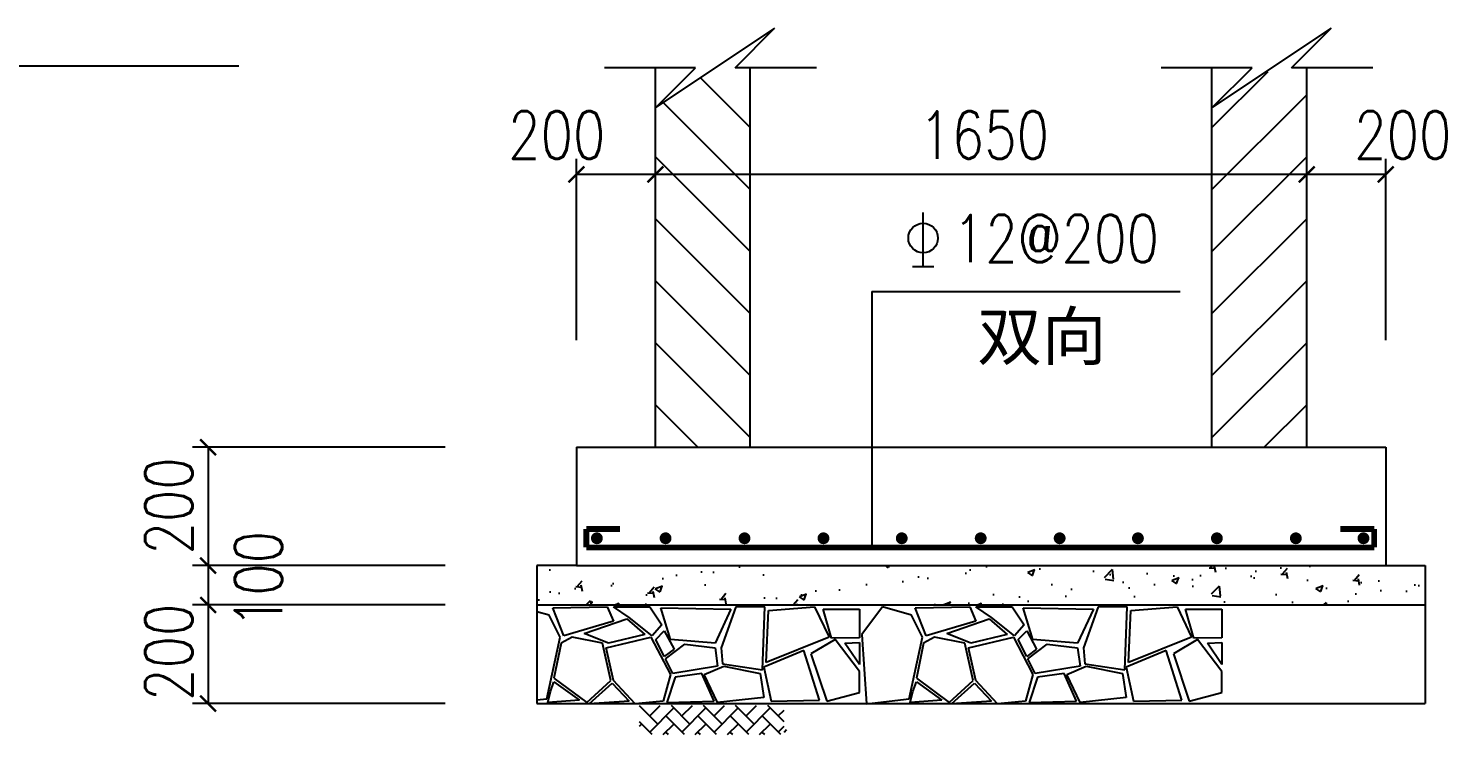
# Model space of a CAD drawing. Extents: x 33537 to 92335, y 36909 to 68753.
# Drawn here: x 44251 to 47843, y 38525 to 40315 of the extents above; entities that cross this region are included whole.
import ezdxf

# ---------------------------------------------------------------- set-up
doc = ezdxf.new("R2010")
doc.units = 0
doc.header["$LTSCALE"] = 10
doc.layers.get('0').update_dxf_attribs({"linetype": 'CONTINUOUS'})
doc.layers.get('DEFPOINTS').update_dxf_attribs({"linetype": 'CONTINUOUS'})
for name, color, linetype in [('INSERT', 7, 'CONTINUOUS'), ('PUB_TITLE', 4, 'CONTINUOUS'), ('TK', 101, 'CONTINUOUS')]:
    doc.layers.add(name, color=color, linetype=linetype)
doc.styles.add('DIM_FONT', font='SIMPLEX.shx', dxfattribs={"width": 0.8, "bigfont": 'hztxt.shx'})
doc.styles.add('SONG', font='SimSun.ttf', dxfattribs={"width": 0.8})

# ---------------------------------------------------------------- blocks, each defined once
blk = doc.blocks.new('A$C096A146E')
at = {"color": 0}
for p, q in [((31.9, 18.7, -2262.8), (0, 50.6, -2262.8)), ((17.8, 32.9, -2262.8), (36.2, 51.3, -2262.8)), ((88.5, 18.7, -2262.8), (55.9, 51.3, -2262.8)), ((74.3, 32.9, -2262.8), (92.8, 51.3, -2262.8)), ((145, 18.7, -2262.8), (112.5, 51.3, -2262.8)), ((130.9, 32.9, -2262.8), (149.3, 51.3, -2262.8)), ((201.6, 18.7, -2262.8), (169, 51.3, -2262.8)), ((187.5, 32.9, -2262.8), (205.9, 51.3, -2262.8)), ((254.3, 22.6, -2262.8), (225.6, 51.3, -2262.8)), ((17.8, 4.6, -2262.8), (60.2, 47, -2262.8)), ((78.9, 0, -2262.8), (46, 32.9, -2262.8)), ((74.3, 4.6, -2262.8), (116.8, 47, -2262.8)), ((135.5, 0, -2262.8), (102.6, 32.9, -2262.8)), ((130.9, 4.6, -2262.8), (173.3, 47, -2262.8)), ((192, 0, -2262.8), (159.2, 32.9, -2262.8)), ((187.5, 4.6, -2262.8), (229.9, 47, -2262.8)), ((248.6, 0, -2262.8), (215.7, 32.9, -2262.8)), ((244, 32.9, -2262.8), (254.3, 43.1, -2262.8)), ((22.3, 0, -2262.8), (0, 22.3, -2262.8)), ((0, 15.1, -2262.8), (3.6, 18.7, -2262.8)), ((41.5, 0, -2262.8), (60.2, 18.7, -2262.8)), ((50.6, 0, -2262.8), (46, 4.6, -2262.8)), ((98, 0, -2262.8), (116.8, 18.7, -2262.8)), ((107.2, 0, -2262.8), (102.6, 4.6, -2262.8)), ((154.6, 0, -2262.8), (173.3, 18.7, -2262.8)), ((163.8, 0, -2262.8), (159.2, 4.6, -2262.8)), ((211.2, 0, -2262.8), (229.9, 18.7, -2262.8)), ((220.3, 0, -2262.8), (215.7, 4.6, -2262.8)), ((244, 4.6, -2262.8), (254.3, 14.8, -2262.8)), ((254.3, 4.6, -891.4), (258.7, 9.1, -891.4))]:
    blk.add_line(p, q, dxfattribs=at)
blk = doc.blocks.new('A$C29364D95')
at = {"layer": 'INSERT', "color": 8, "xscale": 0.5, "yscale": 0.5, "zscale": 0.5}
blk.add_blockref('A$C096A146E', (0, 0, -342.9), dxfattribs=at)
blk = doc.blocks.new('A$C1C4E1B53')
at = {"layer": 'INSERT', "color": 7, "xscale": 3.6, "yscale": 3.6, "zscale": 3.6}
blk.add_blockref('A$C29364D95', (0, 0, 4141.7), dxfattribs=at)
blk = doc.blocks.new('_ARCHTICK')
at = {"color": 0, "linetype": 'BYBLOCK', "const_width": 0.15}
blk.add_lwpolyline([(-0.5, -0.5), (0.5, 0.5)], dxfattribs=at)

msp = doc.modelspace()

# ---------------------------------------------------------------- hatches: boundary and pattern name
at = {"layer": 'INSERT'}
h = msp.add_hatch(dxfattribs=at)
h.set_pattern_fill('AR-CONC', color=9, style=0)
h.set_pattern_definition([(50, (-1616938.91, -343472.42), (182.184669, -15.939086), [19.05, -209.55]), (355, (-1616938.91, -343472.42), (-35.242826, 191.056643), [15.24, -167.64]), (100.451, (-1616923.73, -343473.75), (146.942502, 175.116688), [16.19, -178.09]), (46.1842, (-1616938.91, -343421.62), (271.07904, -42.042328), [28.575, -314.325]), (96.6356, (-1616916.32, -343425.13), (237.404234, 247.425556), [24.285, -267.135]), (351.184, (-1616938.9, -343421.62), (237.404606, 247.42512), [22.86, -251.46]), (21, (-1616913.51, -343434.32), (151.61488, -102.265519), [19.05, -209.55]), (326, (-1616913.51, -343434.32), (61.802028, 184.187966), [15.24, -167.64]), (71.4514, (-1616900.88, -343442.84), (213.41649, 81.922858), [16.19, -178.09]), (37.5, (-1616938.91, -343472.42), (3.0886033, 84.5550389), [0, -165.608, 0, -170.18, 0, -168.275]), (7.5, (-1616938.91, -343472.42), (66.8196625, 100.180575), [0, -97.028, 0, -161.798, 0, -64.135]), (327.5, (-1616995.554, -343472.42), (135.5905952, -5.728744), [0, -63.5, 0, -198.12, 0, -262.89]), (317.5, (-1617020.95, -343472.42), (148.129181, 25.426491), [0, -82.55, 0, -131.572, 0, -186.69])])
h.paths.add_polyline_path([(45639.1, 38953.3), (45539.1, 38953.3), (45539.1, 38853.3), (47789.1, 38853.3), (47789.1, 38953.3), (47689.1, 38953.3)])

# ---------------------------------------------------------------- linework, layer by layer
at = {"color": 3, "linetype": 'CONTINUOUS'}
for p, q in [((45639.1, 39524.3, -19542.8), (45639.1, 39984.7, -19542.8)), ((47689.1, 39524.3, -19542.8), (47689.1, 39984.7, -19542.8)), ((47689.1, 39944.7, -19542.8), (45639.1, 39944.7, -19542.8)), ((46490.2, 39711.7, -19542.8), (46544.6, 39711.7, -19542.8)), ((45306.2, 39253.3, -19542.8), (44666.2, 39253.3, -19542.8)), ((44706.2, 39253.3, -19542.8), (44706.2, 38603.3, -19542.8)), ((45306.2, 38953.3, -19542.8), (44666.2, 38953.3, -19542.8)), ((45306.2, 38853.3, -19542.8), (44666.2, 38853.3, -19542.8)), ((45306.2, 38603.3, -19542.8), (44666.2, 38603.3, -19542.8))]:
    msp.add_line(p, q, dxfattribs=at)
at = {"color": 1, "linetype": 'CONTINUOUS', "const_width": 15, "elevation": -19542.8}
for points in [[(45664.1, 38999.1), (45664.1, 39045.7)], [(45664.1, 39045.7), (45749.6, 39045.7)], [(47660, 39045.7), (47574.5, 39045.7)], [(47660, 38999.1), (47660, 39045.7)], [(45664.1, 38999.1), (47660, 38999.1)]]:
    msp.add_lwpolyline(points, dxfattribs=at)
at = {"color": 1, "linetype": 'CONTINUOUS', "const_width": 15, "elevation": -9771.4}
for points in [[(45683.4, 39022.4, -1), (45698.4, 39022.4, -1)], [(45857.4, 39022.4, -1), (45872.4, 39022.4, -1)], [(46057.4, 39022.4, -1), (46072.4, 39022.4, -1)], [(46257.4, 39022.4, -1), (46272.4, 39022.4, -1)], [(46455.7, 39022.4, -1), (46470.7, 39022.4, -1)], [(46655.7, 39022.4, -1), (46670.7, 39022.4, -1)], [(46855.7, 39022.4, -1), (46870.7, 39022.4, -1)], [(47054, 39022.4, -1), (47069, 39022.4, -1)], [(47254, 39022.4, -1), (47269, 39022.4, -1)], [(47454, 39022.4, -1), (47469, 39022.4, -1)], [(47625.3, 39022.4, -1), (47640.3, 39022.4, -1)]]:
    msp.add_lwpolyline(points, format="xyb", close=True, dxfattribs=at)
at = {"layer": 'DEFPOINTS', "color": 0, "linetype": 'BYBLOCK'}
msp.add_point((46359.1, 38598.6, -20022.8), dxfattribs=at)
at = {"layer": 'INSERT', "color": 9}
for p, q in [((46140.8, 40315.1), (45840.8, 40115.1)), ((46040.8, 40215.1), (46140.8, 40315.1)), ((47550.8, 40315.1), (47250.8, 40115.1)), ((47450.8, 40215.1), (47550.8, 40315.1)), ((45940.8, 40215.1), (45710.2, 40215.1)), ((45840.8, 40115.1), (45940.8, 40215.1)), ((46246.9, 40215.1), (46040.8, 40215.1)), ((47350.8, 40215.1), (47120.2, 40215.1)), ((47249.1, 40063.7, -19199.9), (47391.3, 40205.9, -19199.9)), ((47250.8, 40115.1), (47350.8, 40215.1)), ((47656.9, 40215.1), (47450.8, 40215.1)), ((46079.1, 40063.7, -19199.9), (45953, 40189.8, -19199.9)), ((47249.1, 39906.5, -19199.9), (47489.1, 40146.5, -19199.9)), ((46079.1, 39906.5, -19199.9), (45858.7, 40127, -19199.9)), ((46079.1, 39749.4, -19199.9), (45839.1, 39989.4, -19199.9)), ((47249.1, 39749.4, -19199.9), (47489.1, 39989.4, -19199.9)), ((46079.1, 39592.2, -19199.9), (45839.1, 39832.2, -19199.9)), ((47249.1, 39592.2, -19199.9), (47489.1, 39832.2, -19199.9)), ((46079.1, 39435.1, -19199.9), (45839.1, 39675.1, -19199.9)), ((47249.1, 39435.1, -19199.9), (47489.1, 39675.1, -19199.9)), ((46079.1, 39277.9, -19199.9), (45839.1, 39517.9, -19199.9)), ((47249.1, 39277.9, -19199.9), (47489.1, 39517.9, -19199.9)), ((45946.6, 39253.3, -19199.9), (45839.1, 39360.8, -19199.9)), ((47381.6, 39253.3, -19199.9), (47489.1, 39360.8, -19199.9)), ((45579.1, 38845.8, -20886.8), (45717.3, 38848.8, -20886.8)), ((45606.8, 38775.1, -20886.8), (45579.1, 38845.8, -20886.8)), ((45684.5, 38854.5, -20022.8), (45684.5, 38854.5, -20022.8)), ((45717.3, 38848.8, -20886.8), (45732.7, 38812, -20886.8)), ((45772.6, 38821.2, -20886.8), (45732.7, 38848.8, -20886.8)), ((45732.7, 38848.8, -20886.8), (45824.8, 38848.8, -20886.8)), ((45732.8, 38852.8, -20022.8), (45736.1, 38850.6, -20022.8)), ((45734.2, 38853.2, -20022.8), (45747.6, 38858.3, -20022.8)), ((45743.8, 38850.6, -20022.8), (45746.5, 38858.8, -20022.8)), ((45824.8, 38848.8, -20886.8), (45855.5, 38802.8, -20886.8)), ((45877, 38765.9, -20886.8), (45852.5, 38845.8, -20886.8)), ((45852.5, 38845.8, -20886.8), (46030.6, 38842.7, -20886.8)), ((46030.6, 38842.7, -20886.8), (45990.7, 38756.7, -20886.8)), ((46042.9, 38848.8, -20886.8), (46006, 38744.4, -20886.8)), ((46116.6, 38848.8, -20886.8), (46042.9, 38848.8, -20886.8)), ((46110.5, 38689.1, -20886.8), (46116.6, 38848.8, -20886.8)), ((46119.7, 38707.6, -20886.8), (46125.8, 38839.6, -20886.8)), ((46125.8, 38839.6, -20886.8), (46242.5, 38848.8, -20886.8)), ((46242.5, 38848.8, -20886.8), (46279.4, 38772.1, -20886.8)), ((46264, 38842.7, -20886.8), (46356.1, 38842.7, -20886.8)), ((46285.5, 38769, -20886.8), (46264, 38842.7, -20886.8)), ((46356.1, 38842.7, -20886.8), (46356.1, 38770.3, -20886.8)), ((46414.2, 38848.8, -20886.8), (46362, 38778.2, -20886.8)), ((46487.9, 38827.3, -20886.8), (46414.2, 38848.8, -20886.8)), ((46497.1, 38845.8, -20886.8), (46635.3, 38848.8, -20886.8)), ((46524.8, 38775.1, -20886.8), (46497.1, 38845.8, -20886.8)), ((46602.5, 38854.5, -20022.8), (46602.5, 38854.5, -20022.8)), ((46635.3, 38848.8, -20886.8), (46650.7, 38812, -20886.8)), ((46690.6, 38821.2, -20886.8), (46650.7, 38848.8, -20886.8)), ((46650.7, 38848.8, -20886.8), (46742.8, 38848.8, -20886.8)), ((46650.8, 38852.8, -20022.8), (46654.1, 38850.6, -20022.8)), ((46652.2, 38853.2, -20022.8), (46665.6, 38858.3, -20022.8)), ((46661.8, 38850.6, -20022.8), (46664.5, 38858.8, -20022.8)), ((46742.8, 38848.8, -20886.8), (46773.5, 38802.8, -20886.8)), ((46795, 38765.9, -20886.8), (46770.5, 38845.8, -20886.8)), ((46770.5, 38845.8, -20886.8), (46948.6, 38842.7, -20886.8)), ((46948.6, 38842.7, -20886.8), (46908.7, 38756.7, -20886.8)), ((46960.9, 38848.8, -20886.8), (46924, 38744.4, -20886.8)), ((47034.6, 38848.8, -20886.8), (46960.9, 38848.8, -20886.8)), ((47028.5, 38689.1, -20886.8), (47034.6, 38848.8, -20886.8)), ((47037.7, 38707.6, -20886.8), (47043.8, 38839.6, -20886.8)), ((47043.8, 38839.6, -20886.8), (47160.5, 38848.8, -20886.8)), ((47160.5, 38848.8, -20886.8), (47197.4, 38772.1, -20886.8)), ((47182, 38842.7, -20886.8), (47274.1, 38842.7, -20886.8)), ((47203.5, 38769, -20886.8), (47182, 38842.7, -20886.8)), ((47274.1, 38842.7, -20886.8), (47274.1, 38770.3, -20886.8)), ((45569.9, 38827.3, -20886.8), (45539.1, 38836.3, -20886.8)), ((45597.6, 38772.1, -20886.8), (45569.9, 38827.3, -20886.8)), ((45732.7, 38812, -20886.8), (45606.8, 38775.1, -20886.8)), ((45659, 38781.3, -20886.8), (45766.5, 38818.1, -20886.8)), ((45766.5, 38818.1, -20886.8), (45812.5, 38778.2, -20886.8)), ((45831, 38775.1, -20886.8), (45772.6, 38821.2, -20886.8)), ((45855.5, 38802.8, -20886.8), (45831, 38775.1, -20886.8)), ((46515.6, 38772.1, -20886.8), (46487.9, 38827.3, -20886.8)), ((46650.7, 38812, -20886.8), (46524.8, 38775.1, -20886.8)), ((46577, 38781.3, -20886.8), (46684.5, 38818.1, -20886.8)), ((46684.5, 38818.1, -20886.8), (46730.5, 38778.2, -20886.8)), ((46749, 38775.1, -20886.8), (46690.6, 38821.2, -20886.8)), ((46773.5, 38802.8, -20886.8), (46749, 38775.1, -20886.8)), ((45563.8, 38615.4, -20886.8), (45597.6, 38772.1, -20886.8)), ((45628.3, 38772.1, -20886.8), (45600.6, 38756.7, -20886.8)), ((45705, 38756.7, -20886.8), (45628.3, 38772.1, -20886.8)), ((45720.4, 38756.7, -20886.8), (45659, 38781.3, -20886.8)), ((45714.3, 38744.4, -20886.8), (45827.9, 38772.1, -20886.8)), ((45812.5, 38778.2, -20886.8), (45720.4, 38756.7, -20886.8)), ((45827.9, 38772.1, -20886.8), (45877, 38676.8, -20886.8)), ((45840.2, 38765.9, -20886.8), (45861.7, 38787.4, -20886.8)), ((45861.7, 38722.9, -20886.8), (45840.2, 38765.9, -20886.8)), ((45861.7, 38787.4, -20886.8), (45886.3, 38741.3, -20886.8)), ((45990.7, 38756.7, -20886.8), (45877, 38765.9, -20886.8)), ((46279.4, 38772.1, -20886.8), (46119.7, 38707.6, -20886.8)), ((46294.7, 38765.9, -20886.8), (46233.3, 38729.1, -20886.8)), ((46356.1, 38770.3, -20886.8), (46285.5, 38769, -20886.8)), ((46356.1, 38684.7, -20886.8), (46294.7, 38765.9, -20886.8)), ((46362, 38778.2, -20886.8), (46374.3, 38603.1, -20886.8)), ((46481.8, 38615.4, -20886.8), (46515.6, 38772.1, -20886.8)), ((46546.3, 38772.1, -20886.8), (46518.6, 38756.7, -20886.8)), ((46623, 38756.7, -20886.8), (46546.3, 38772.1, -20886.8)), ((46638.4, 38756.7, -20886.8), (46577, 38781.3, -20886.8)), ((46632.3, 38744.4, -20886.8), (46745.9, 38772.1, -20886.8)), ((46730.5, 38778.2, -20886.8), (46638.4, 38756.7, -20886.8)), ((46745.9, 38772.1, -20886.8), (46795, 38676.8, -20886.8)), ((46758.2, 38765.9, -20886.8), (46779.7, 38787.4, -20886.8)), ((46779.7, 38722.9, -20886.8), (46758.2, 38765.9, -20886.8)), ((46779.7, 38787.4, -20886.8), (46804.3, 38741.3, -20886.8)), ((46908.7, 38756.7, -20886.8), (46795, 38765.9, -20886.8)), ((47197.4, 38772.1, -20886.8), (47037.7, 38707.6, -20886.8)), ((47212.7, 38765.9, -20886.8), (47151.3, 38729.1, -20886.8)), ((47274.1, 38770.3, -20886.8), (47203.5, 38769, -20886.8)), ((47274.1, 38684.7, -20886.8), (47212.7, 38765.9, -20886.8)), ((45600.6, 38756.7, -20886.8), (45582.2, 38667.6, -20886.8)), ((45726.5, 38661.5, -20886.8), (45705, 38756.7, -20886.8)), ((45732.7, 38661.5, -20886.8), (45714.3, 38744.4, -20886.8)), ((45886.3, 38741.3, -20886.8), (45861.7, 38722.9, -20886.8)), ((45864.8, 38716.8, -20886.8), (45913.9, 38753.6, -20886.8)), ((45913.9, 38753.6, -20886.8), (45990.7, 38744.4, -20886.8)), ((45990.7, 38744.4, -20886.8), (45996.8, 38698.3, -20886.8)), ((46006, 38744.4, -20886.8), (46009.1, 38704.5, -20886.8)), ((46214.9, 38738.3, -20886.8), (46113.5, 38695.3, -20886.8)), ((46254.8, 38612.4, -20886.8), (46214.9, 38738.3, -20886.8)), ((46319.3, 38756.7, -20886.8), (46356.1, 38758.6, -20886.8)), ((46356.1, 38702.2, -20886.8), (46319.3, 38756.7, -20886.8)), ((46356.1, 38758.6, -20886.8), (46356.1, 38702.2, -20886.8)), ((46518.6, 38756.7, -20886.8), (46500.2, 38667.6, -20886.8)), ((46644.5, 38661.5, -20886.8), (46623, 38756.7, -20886.8)), ((46650.7, 38661.5, -20886.8), (46632.3, 38744.4, -20886.8)), ((46804.3, 38741.3, -20886.8), (46779.7, 38722.9, -20886.8)), ((46782.8, 38716.8, -20886.8), (46831.9, 38753.6, -20886.8)), ((46831.9, 38753.6, -20886.8), (46908.7, 38744.4, -20886.8)), ((46908.7, 38744.4, -20886.8), (46914.8, 38698.3, -20886.8)), ((46924, 38744.4, -20886.8), (46927.1, 38704.5, -20886.8)), ((47132.9, 38738.3, -20886.8), (47031.5, 38695.3, -20886.8)), ((47172.8, 38612.4, -20886.8), (47132.9, 38738.3, -20886.8)), ((47237.3, 38756.7, -20886.8), (47274.1, 38758.6, -20886.8)), ((47274.1, 38702.2, -20886.8), (47237.3, 38756.7, -20886.8)), ((47274.1, 38758.6, -20886.8), (47274.1, 38702.2, -20886.8)), ((45883.2, 38679.9, -20886.8), (45864.8, 38716.8, -20886.8)), ((45996.8, 38698.3, -20886.8), (45883.2, 38679.9, -20886.8)), ((45963, 38676.8, -20886.8), (46012.2, 38698.3, -20886.8)), ((46009.1, 38704.5, -20886.8), (46110.5, 38689.1, -20886.8)), ((46012.2, 38698.3, -20886.8), (46104.3, 38679.9, -20886.8)), ((46113.5, 38695.3, -20886.8), (46132, 38609.3, -20886.8)), ((46233.3, 38729.1, -20886.8), (46273.2, 38609.3, -20886.8)), ((46801.2, 38679.9, -20886.8), (46782.8, 38716.8, -20886.8)), ((46914.8, 38698.3, -20886.8), (46801.2, 38679.9, -20886.8)), ((46881, 38676.8, -20886.8), (46930.2, 38698.3, -20886.8)), ((46927.1, 38704.5, -20886.8), (47028.5, 38689.1, -20886.8)), ((46930.2, 38698.3, -20886.8), (47022.3, 38679.9, -20886.8)), ((47031.5, 38695.3, -20886.8), (47050, 38609.3, -20886.8)), ((47151.3, 38729.1, -20886.8), (47191.2, 38609.3, -20886.8)), ((45573, 38633.9, -20886.8), (45582.2, 38658.4, -20886.8)), ((45582.2, 38667.6, -20886.8), (45665.1, 38606.2, -20886.8)), ((45582.2, 38658.4, -20886.8), (45646.7, 38612.4, -20886.8)), ((45665.1, 38606.2, -20886.8), (45726.5, 38661.5, -20886.8)), ((45788, 38603.1, -20886.8), (45732.7, 38661.5, -20886.8)), ((45877, 38676.8, -20886.8), (45858.6, 38609.3, -20886.8)), ((45889.3, 38670.7, -20886.8), (45867.8, 38606.2, -20886.8)), ((45956.9, 38679.9, -20886.8), (45889.3, 38670.7, -20886.8)), ((45987.6, 38609.3, -20886.8), (45956.9, 38679.9, -20886.8)), ((45996.8, 38606.2, -20886.8), (45963, 38676.8, -20886.8)), ((46104.3, 38679.9, -20886.8), (46113.5, 38618.5, -20886.8)), ((46356.1, 38631.1, -19199.9), (46356.1, 38684.7, -20886.8)), ((46491, 38633.9, -20886.8), (46500.2, 38658.4, -20886.8)), ((46500.2, 38667.6, -20886.8), (46583.1, 38606.2, -20886.8)), ((46500.2, 38658.4, -20886.8), (46564.7, 38612.4, -20886.8)), ((46583.1, 38606.2, -20886.8), (46644.5, 38661.5, -20886.8)), ((46706, 38603.1, -20886.8), (46650.7, 38661.5, -20886.8)), ((46795, 38676.8, -20886.8), (46776.6, 38609.3, -20886.8)), ((46807.3, 38670.7, -20886.8), (46785.8, 38606.2, -20886.8)), ((46874.9, 38679.9, -20886.8), (46807.3, 38670.7, -20886.8)), ((46905.6, 38609.3, -20886.8), (46874.9, 38679.9, -20886.8)), ((46914.8, 38606.2, -20886.8), (46881, 38676.8, -20886.8)), ((47022.3, 38679.9, -20886.8), (47031.5, 38618.5, -20886.8)), ((47274.1, 38631.1, -19199.9), (47274.1, 38684.7, -20886.8)), ((45566.8, 38606.2, -20886.8), (45573, 38633.9, -20886.8)), ((45671.3, 38603.1, -20886.8), (45729.6, 38655.4, -20886.8)), ((45729.6, 38655.4, -20886.8), (45772.6, 38609.3, -20886.8)), ((46273.2, 38609.3, -20886.8), (46356.1, 38631.1, -20886.8)), ((46484.8, 38606.2, -20886.8), (46491, 38633.9, -20886.8)), ((46589.3, 38603.1, -20886.8), (46647.6, 38655.4, -20886.8)), ((46647.6, 38655.4, -20886.8), (46690.6, 38609.3, -20886.8)), ((47191.2, 38609.3, -20886.8), (47274.1, 38631.1, -20886.8)), ((45539.1, 38612.6, -20886.8), (45563.8, 38615.4, -20886.8)), ((45646.7, 38612.4, -20886.8), (45566.8, 38606.2, -20886.8)), ((45772.6, 38609.3, -20886.8), (45671.3, 38603.1, -20886.8)), ((45858.6, 38609.3, -20886.8), (45788, 38603.1, -20886.8)), ((45867.8, 38606.2, -20886.8), (45987.6, 38609.3, -20886.8)), ((46113.5, 38618.5, -20886.8), (45996.8, 38606.2, -20886.8)), ((46132, 38609.3, -20886.8), (46254.8, 38612.4, -20886.8)), ((46374.3, 38603.1, -20886.8), (46481.8, 38615.4, -20886.8)), ((46564.7, 38612.4, -20886.8), (46484.8, 38606.2, -20886.8)), ((46690.6, 38609.3, -20886.8), (46589.3, 38603.1, -20886.8)), ((46776.6, 38609.3, -20886.8), (46706, 38603.1, -20886.8)), ((46785.8, 38606.2, -20886.8), (46905.6, 38609.3, -20886.8)), ((47031.5, 38618.5, -20886.8), (46914.8, 38606.2, -20886.8)), ((47050, 38609.3, -20886.8), (47172.8, 38612.4, -20886.8))]:
    msp.add_line(p, q, dxfattribs=at)
at = {"layer": 'INSERT', "color": 193}
msp.add_line((43108.5, 40219.7, -19542.8), (44783.5, 40219.7, -19542.8), dxfattribs=at)
at = {"layer": 'INSERT', "color": 3}
msp.add_line((46517.4, 39711.7, -19542.8), (46517.4, 39848.2, -19542.8), dxfattribs=at)
at = {"layer": 'INSERT', "color": 21, "linetype": 'CONTINUOUS', "ltscale": 2}
for q in [(47168.7, 39648.2, -19542.8), (46387.7, 38999.1, -19542.8)]:
    msp.add_line((46387.7, 39648.2, -19542.8), q, dxfattribs=at)
at = {"layer": 'INSERT', "color": 7}
for p, q in [((45639.1, 39253.3, -19542.8), (47689.1, 39253.3, -19542.8)), ((45639.1, 39253.3, -19542.8), (45639.1, 38953.3, -19542.8)), ((47689.1, 39253.3, -19542.8), (47689.1, 38953.3, -19542.8)), ((45639.1, 38953.3, -19542.8), (45539.1, 38953.3, -19542.8)), ((45539.1, 38953.3, -19542.8), (45539.1, 38603.3, -19542.8)), ((45639.1, 38953.3, -19542.8), (47689.1, 38953.3, -19542.8)), ((47689.1, 38953.3, -19542.8), (47789.1, 38953.3, -19542.8)), ((47789.1, 38953.3, -19542.8), (47789.1, 38603.3, -19542.8)), ((45539.1, 38853.3, -19542.8), (47789.1, 38853.3, -19542.8)), ((45539.1, 38603.3, -19542.8), (47789.1, 38603.3, -19542.8))]:
    msp.add_line(p, q, dxfattribs=at)
at = {"layer": 'INSERT', "color": 3}
msp.add_circle((46517.4, 39783.5, -19542.8), 37.5, dxfattribs=at)
at = {"layer": 'TK', "color": 6}
for p, q in [((45839.1, 39253.3, -19542.8), (45839.1, 40215.1, -19542.8)), ((46079.1, 39253.3, -19542.8), (46079.1, 40215.1, -19542.8)), ((47249.1, 39253.3, -19542.8), (47249.1, 40215.1, -19542.8)), ((47489.1, 39253.3, -19542.8), (47489.1, 40215.1, -19542.8))]:
    msp.add_line(p, q, dxfattribs=at)

# ---------------------------------------------------------------- block references
at = {"layer": 'INSERT', "color": 3, "xscale": 40, "yscale": 40, "zscale": 40}
for p in [(45639.1, 39944.7, -19542.8), (45839.1, 39944.7, -19542.8), (47489.1, 39944.7, -19542.8), (47689.1, 39944.7, -19542.8)]:
    msp.add_blockref('_ARCHTICK', p, dxfattribs=at)
at = {"layer": 'INSERT', "color": 3, "xscale": 40, "yscale": 40, "zscale": 40, "rotation": 90}
for p in [(44706.2, 39253.3, -19542.8), (44706.2, 38953.3, -19542.8), (44706.2, 38853.3, -19542.8), (44706.2, 38603.3, -19542.8)]:
    msp.add_blockref('_ARCHTICK', p, dxfattribs=at)
at = {"layer": 'INSERT', "color": 9, "xscale": 0.8000000000465661, "yscale": 0.7999999999883585, "zscale": 0.8}
msp.add_blockref('A$C1C4E1B53', (45799.1, 38524.6, -19199.9), dxfattribs=at)

# ---------------------------------------------------------------- texts
at = {"layer": 'INSERT', "color": 3, "style": 'DIM_FONT', "width": 0.8}
msp.add_text('12@200', height=120, dxfattribs=at).set_placement((46592.5, 39722.1, -19542.8))
at = {"layer": 'INSERT', "color": 3, "char_height": 120, "attachment_point": 5, "style": 'DIM_FONT'}
for s, insert in [('200', (45589.2, 40044.7, -19542.8)), ('1650', (46672, 40044.7, -19542.8)), ('200', (47732.4, 40044.7, -19542.8))]:
    msp.add_mtext(s, dxfattribs=dict(at, insert=insert))
at = {"layer": 'INSERT', "color": 3, "char_height": 120, "attachment_point": 5, "rotation": 90, "style": 'DIM_FONT'}
for s, insert in [('200', (44606.2, 39104.5, -19542.8)), ('100', (44833.5, 38917.9, -19542.8)), ('200', (44606.2, 38733.4, -19542.8))]:
    msp.add_mtext(s, dxfattribs=dict(at, insert=insert))
at = {"layer": 'PUB_TITLE', "color": 7, "ltscale": 1000, "style": 'SONG'}
msp.add_text('双向', height=120, dxfattribs=at).set_placement((46654.3, 39474.4, -21428.5))

doc.saveas('drawing.dxf')
